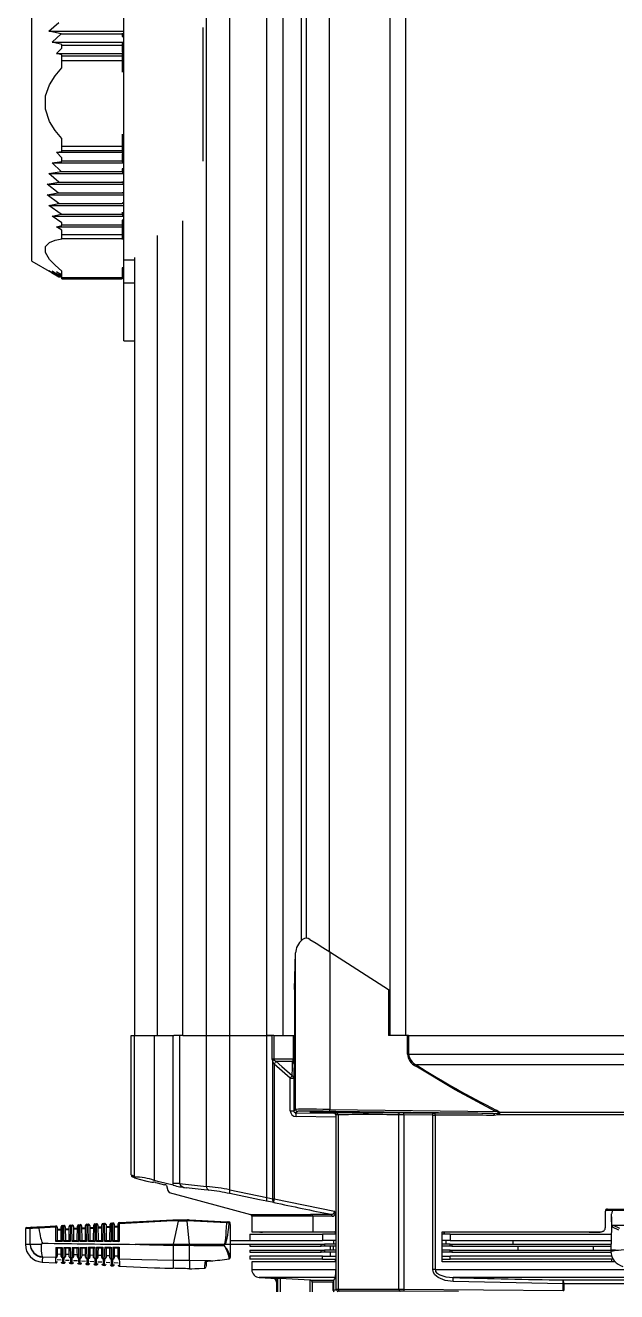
# Model space of a CAD drawing. Extents: x 6 to 134, y 1 to 99.
# Drawn here: x 52.11 to 56.61, y 10.83 to 20.48 of the extents above; entities that cross this region are included whole.
import ezdxf

# ---------------------------------------------------------------- set-up
doc = ezdxf.new("R2010")
doc.units = 0
doc.header["$MEASUREMENT"] = 0
doc.layers.add('OBJECT', color=7, linetype='CONTINUOUS')

msp = doc.modelspace()

# ---------------------------------------------------------------- linework, layer by layer
at = {"layer": 'OBJECT'}
for p, q in [((53.6691, 12.7794), (53.6691, 28.3434)), ((53.9509, 12.7794), (53.9509, 28.3434)), ((54.0739, 12.7794), (54.0739, 28.3434)), ((54.2146, 13.5035), (54.2146, 28.3434)), ((54.2534, 13.5202), (54.2534, 28.3512)), ((54.4284, 13.4161), (54.4284, 28.3434)), ((54.8907, 12.7794), (54.8907, 28.3434)), ((55.009, 12.7794), (55.009, 28.3434)), ((53.4914, 12.7794), (53.4914, 27.7964)), ((52.1619, 18.6832), (52.1619, 21.2261)), ((52.8619, 18.6894), (52.8619, 21.2199)), ((52.2906, 20.4376), (52.3659, 20.5027)), ((52.3832, 20.4167), (52.2906, 20.4376)), ((52.2906, 20.4376), (52.8619, 20.4376)), ((52.3143, 20.3517), (52.3832, 20.4167)), ((52.3832, 20.4167), (52.8494, 20.4167)), ((52.8494, 20.4219), (52.8494, 20.4167)), ((52.8494, 20.4167), (52.8494, 20.3954)), ((52.8494, 20.3954), (52.8619, 20.393)), ((53.4659, 19.4445), (53.4659, 20.4647)), ((52.3897, 20.3354), (52.3143, 20.3517)), ((52.3143, 20.3517), (52.8619, 20.3517)), ((52.3494, 20.2657), (52.3897, 20.3083)), ((52.3897, 20.3308), (52.3897, 20.3354)), ((52.3897, 20.3083), (52.3897, 20.3308)), ((52.3897, 20.3308), (52.8494, 20.3308)), ((52.8619, 20.3424), (52.8494, 20.3418)), ((52.8494, 20.3418), (52.8494, 20.3308)), ((52.8494, 20.3308), (52.8494, 20.2772)), ((52.3897, 20.2574), (52.3494, 20.2657)), ((52.3494, 20.2657), (52.8619, 20.2657)), ((52.3897, 20.2475), (52.3897, 20.2574)), ((52.3897, 20.2475), (52.8494, 20.2475)), ((52.3897, 20.212), (52.3897, 20.2475)), ((52.3897, 20.1566), (52.3897, 20.212)), ((52.3897, 20.212), (52.8494, 20.212)), ((52.8494, 20.2772), (52.8619, 20.2748)), ((52.8494, 20.2635), (52.8494, 20.2475)), ((52.8494, 20.2475), (52.8494, 20.212)), ((52.8494, 20.212), (52.8494, 20.1244)), ((52.3897, 19.5605), (52.3897, 19.6182)), ((52.8494, 19.6516), (52.8494, 19.5605)), ((52.3494, 19.514), (52.3897, 19.5197)), ((52.3897, 19.4702), (52.3494, 19.514)), ((52.3494, 19.514), (52.8619, 19.514)), ((52.3897, 19.5605), (52.8494, 19.5605)), ((52.3897, 19.5265), (52.3897, 19.5605)), ((52.3897, 19.5265), (52.8494, 19.5265)), ((52.3897, 19.5197), (52.3897, 19.5265)), ((52.8494, 19.5605), (52.8494, 19.5265)), ((52.8494, 19.5265), (52.8494, 19.5155)), ((52.8494, 19.5155), (52.8619, 19.515)), ((52.3143, 19.4327), (52.3897, 19.4439)), ((52.3832, 19.3659), (52.3143, 19.4327)), ((52.3143, 19.4327), (52.8619, 19.4327)), ((52.3897, 19.4472), (52.3897, 19.4702)), ((52.3897, 19.4472), (52.8494, 19.4472)), ((52.3897, 19.4439), (52.3897, 19.4472)), ((52.8494, 19.5021), (52.8494, 19.4472)), ((52.8494, 19.4472), (52.8494, 19.4396)), ((52.8494, 19.4396), (52.8619, 19.4391)), ((52.2906, 19.3515), (52.3832, 19.3659)), ((52.3659, 19.2847), (52.2906, 19.3515)), ((52.2906, 19.3515), (52.8619, 19.3515)), ((52.3832, 19.3659), (52.8494, 19.3659)), ((52.8494, 19.3878), (52.8494, 19.3659)), ((52.8494, 19.3659), (52.8494, 19.3623)), ((52.8494, 19.3623), (52.8619, 19.3619)), ((52.2787, 19.2702), (52.3659, 19.2847)), ((52.3601, 19.2034), (52.2787, 19.2702)), ((52.2787, 19.2702), (52.8619, 19.2702)), ((52.3659, 19.2847), (52.8494, 19.2847)), ((52.8494, 19.2897), (52.8494, 19.2847)), ((52.8494, 19.2847), (52.8494, 19.2837)), ((52.8494, 19.2837), (52.8619, 19.2832)), ((52.2787, 19.1889), (52.3601, 19.2034)), ((52.3659, 19.1221), (52.2787, 19.1889)), ((52.2787, 19.1889), (52.8619, 19.1889)), ((52.2906, 19.1077), (52.3659, 19.1221)), ((52.3601, 19.2034), (52.8494, 19.2034)), ((52.3659, 19.1221), (52.8494, 19.1221)), ((52.8494, 19.2034), (52.8619, 19.2029)), ((52.8494, 19.1265), (52.8494, 19.1221)), ((52.8494, 19.1221), (52.8494, 19.121)), ((52.3832, 19.0409), (52.2906, 19.1077)), ((52.2906, 19.1077), (52.8619, 19.1077)), ((52.3143, 19.0264), (52.3832, 19.0409)), ((52.3897, 18.9745), (52.3143, 19.0264)), ((52.3143, 19.0264), (52.8619, 19.0264)), ((52.3832, 19.0409), (52.8494, 19.0409)), ((52.8494, 19.0573), (52.8494, 19.0409)), ((52.8494, 19.0409), (52.8494, 19.0361)), ((52.8494, 19.0361), (52.8619, 19.0356)), ((52.3494, 18.9452), (52.3897, 18.9546)), ((52.3897, 18.9185), (52.3494, 18.9452)), ((52.3494, 18.9452), (52.8619, 18.9452)), ((52.3897, 18.9596), (52.3897, 18.9745)), ((52.3897, 18.9596), (52.8494, 18.9596)), ((52.3897, 18.9546), (52.3897, 18.9596)), ((52.8619, 18.9969), (52.8494, 18.9948)), ((52.8494, 18.9948), (52.8494, 18.9596)), ((52.8494, 18.9596), (52.8494, 18.9477)), ((52.8494, 18.9477), (52.8619, 18.9472)), ((52.8494, 18.9381), (52.8494, 18.8871)), ((53.3102, 12.7794), (53.3102, 18.9895)), ((52.3897, 18.8871), (52.3897, 18.9185)), ((52.3897, 18.8871), (52.8494, 18.8871)), ((52.3897, 18.8568), (52.3897, 18.8871)), ((52.3897, 18.8568), (52.8494, 18.8568)), ((52.3897, 18.8522), (52.3897, 18.8568)), ((52.8494, 18.8871), (52.8494, 18.8568)), ((52.8494, 18.8568), (52.8494, 18.8474)), ((53.1182, 12.7794), (53.1182, 18.878)), ((52.1619, 18.6832), (52.311, 18.5963)), ((52.9455, 18.6894), (52.8619, 18.6894)), ((52.8619, 18.5149), (52.8619, 18.6894)), ((52.9455, 12.7794), (52.9455, 18.7112)), ((52.2906, 18.6105), (52.3832, 18.5599)), ((52.3659, 18.5646), (52.2906, 18.6105)), ((52.311, 18.5965), (52.3659, 18.5646)), ((52.3143, 18.6058), (52.3897, 18.5665)), ((52.3832, 18.5599), (52.3143, 18.6058)), ((52.3494, 18.6011), (52.3897, 18.5809)), ((52.3897, 18.571), (52.3494, 18.6011)), ((52.3659, 18.5646), (52.3745, 18.5646)), ((52.3832, 18.5599), (52.3897, 18.5599)), ((52.3897, 18.5586), (52.3897, 18.6058)), ((52.3897, 18.5586), (52.8494, 18.5586)), ((52.3897, 18.5489), (52.3897, 18.5586)), ((52.3897, 18.5489), (52.8494, 18.5489)), ((52.8494, 18.631), (52.8494, 18.5586)), ((52.8494, 18.5957), (52.8619, 18.5973)), ((52.8494, 18.5819), (52.8619, 18.5835)), ((52.8619, 18.5697), (52.8494, 18.5681)), ((52.8494, 18.5679), (52.8619, 18.5696)), ((52.8494, 18.5586), (52.8494, 18.5489)), ((52.9455, 18.5149), (52.8619, 18.5149)), ((52.8619, 18.0746), (52.8619, 18.5149)), ((52.8619, 18.0746), (52.9455, 18.0746)), ((54.1619, 13.1294), (54.1692, 13.4079)), ((54.1692, 12.2149), (54.1692, 13.4079)), ((54.4292, 13.4156), (54.4292, 12.2148)), ((54.4292, 13.4156), (54.8766, 13.1294)), ((54.1619, 13.1294), (54.1619, 12.7794)), ((54.8766, 13.1294), (54.8766, 12.7794)), ((52.9182, 11.7151), (52.9182, 12.7794)), ((52.9182, 12.7794), (52.9418, 12.7794)), ((52.9418, 11.6937), (52.9418, 12.7794)), ((52.9418, 12.7794), (52.9432, 12.7794)), ((52.9432, 11.6995), (52.9432, 12.7794)), ((52.9432, 12.7794), (53.0932, 12.7794)), ((53.0932, 12.7794), (53.0932, 11.6732)), ((53.0932, 12.7794), (53.2369, 12.7794)), ((53.2369, 11.6501), (53.2369, 12.7794)), ((53.2369, 12.7794), (53.2434, 12.7794)), ((53.3102, 12.7794), (53.2434, 12.7794)), ((53.2855, 12.7794), (53.2855, 11.6501)), ((53.3102, 12.7794), (53.4914, 12.7794)), ((53.4914, 11.6279), (53.4914, 12.7794)), ((53.4914, 12.7794), (53.6691, 12.7794)), ((53.6691, 11.6017), (53.6691, 12.7794)), ((53.6691, 12.7794), (53.9509, 12.7794)), ((53.9509, 11.5438), (53.9509, 12.7794)), ((53.9509, 12.7794), (53.9919, 12.7794)), ((53.9938, 12.7794), (53.9509, 12.7794)), ((53.9919, 12.6009), (53.9919, 12.7794)), ((54.0046, 12.7794), (53.9919, 12.7794)), ((54.0046, 12.7794), (54.0046, 12.6009)), ((54.0046, 12.7794), (54.1531, 12.7794)), ((54.1531, 12.6009), (54.1531, 12.7794)), ((54.1531, 12.7794), (54.1586, 12.7794)), ((54.1586, 12.7794), (54.1586, 12.6009)), ((54.1619, 12.7794), (54.1586, 12.7794)), ((55.0218, 12.7794), (54.8766, 12.7794)), ((55.0218, 12.6374), (55.0218, 12.7794)), ((55.0305, 12.7794), (55.0218, 12.7794)), ((55.0305, 12.7794), (55.0305, 12.6374)), ((55.0305, 12.7794), (59.3622, 12.7794)), ((53.9919, 12.6009), (54.0046, 12.6009)), ((53.9957, 11.5344), (53.9957, 12.5858)), ((54.0046, 12.6009), (54.1531, 12.6009)), ((54.0056, 12.5603), (54.0054, 12.5608)), ((54.0056, 12.5603), (54.0056, 11.5344)), ((54.1286, 12.4532), (54.0056, 12.5603)), ((54.1464, 12.5808), (54.0205, 12.5808)), ((54.0205, 12.5808), (54.021, 12.5804)), ((54.1586, 12.6009), (54.1531, 12.6009)), ((55.0218, 12.6374), (55.0305, 12.6374)), ((55.0305, 12.6374), (59.3205, 12.6374)), ((59.3021, 12.5537), (55.0906, 12.5537)), ((54.1286, 12.205), (54.1286, 12.4532)), ((54.1286, 12.4532), (54.155, 12.4532)), ((54.155, 12.4532), (54.155, 12.205)), ((54.1286, 12.205), (54.155, 12.205)), ((54.155, 12.205), (54.1692, 12.2149)), ((54.184, 12.1999), (54.1699, 12.1901)), ((54.1699, 12.1901), (54.4606, 12.1869)), ((54.429, 12.1998), (54.4292, 12.2148)), ((55.6754, 12.1845), (54.429, 12.1998)), ((54.4292, 12.2148), (55.6931, 12.1992)), ((54.4606, 12.1869), (54.4642, 12.1894)), ((54.479, 12.1744), (54.475, 12.1717)), ((54.479, 10.8444), (54.479, 12.1744)), ((54.4928, 12.1748), (54.4928, 10.8446)), ((54.9571, 10.8446), (54.9571, 12.1748)), ((54.9942, 12.1894), (55.2152, 12.1867)), ((54.9943, 12.1744), (54.9943, 10.8444)), ((55.2153, 12.1717), (54.9943, 12.1744)), ((55.2153, 10.9933), (55.2153, 12.1717)), ((55.2323, 12.1716), (55.2323, 10.9933)), ((55.6754, 12.1845), (55.7038, 12.186)), ((55.7103, 12.1729), (55.682, 12.1695)), ((58.6824, 12.1729), (55.7103, 12.1729)), ((55.7218, 12.193), (58.6709, 12.193)), ((54.475, 12.1568), (54.1732, 12.1601)), ((54.475, 12.1568), (54.475, 11.2664)), ((52.9432, 11.6995), (52.9418, 11.6937)), ((53.0876, 11.6598), (53.0879, 11.661)), ((53.2382, 11.6365), (53.2369, 11.6501)), ((53.2855, 11.6501), (53.2369, 11.6501)), ((53.2855, 11.6501), (53.4914, 11.6279)), ((53.6691, 11.6017), (53.9509, 11.5438)), ((53.9509, 11.5438), (53.9957, 11.5344)), ((54.0026, 11.5054), (53.951, 11.5148)), ((53.9957, 11.5344), (54.0056, 11.5344)), ((54.0056, 11.5344), (54.4671, 11.4389)), ((53.8253, 11.4147), (54.2872, 11.4147)), ((54.3021, 11.4002), (53.8364, 11.4002)), ((53.8364, 11.4002), (53.8364, 11.2813)), ((54.2859, 11.415), (54.4391, 11.415)), ((54.3008, 11.4005), (54.3008, 11.2813)), ((54.4482, 11.4005), (54.3008, 11.4005)), ((54.4736, 11.4192), (54.4736, 11.2723)), ((57.8656, 11.4454), (56.5284, 11.4454)), ((56.529, 11.3165), (56.529, 11.4403)), ((56.5754, 11.3947), (56.5761, 11.4195)), ((56.5754, 11.3947), (56.5754, 11.294)), ((56.5799, 11.4454), (56.577, 11.4205)), ((52.1484, 11.3067), (52.1114, 11.3048)), ((52.1114, 11.3048), (52.1114, 11.1858)), ((52.1484, 11.1862), (52.1484, 11.3067)), ((52.3426, 11.3171), (52.214, 11.3103)), ((52.214, 11.3103), (52.214, 11.3099)), ((52.2163, 11.3198), (52.3433, 11.3265)), ((52.3436, 11.2067), (52.3426, 11.3171)), ((52.3539, 11.3166), (52.3547, 11.2162)), ((52.354, 11.3021), (52.3837, 11.3036)), ((52.383, 11.2162), (52.3839, 11.3193)), ((52.3927, 11.3197), (52.3917, 11.2067)), ((52.4046, 11.3203), (52.3927, 11.3197)), ((52.3934, 11.3292), (52.4053, 11.3298)), ((52.4056, 11.2067), (52.4046, 11.3203)), ((52.4158, 11.3199), (52.4167, 11.2162)), ((52.416, 11.3053), (52.4458, 11.3069)), ((52.445, 11.2162), (52.4459, 11.3225)), ((52.4547, 11.323), (52.4537, 11.2067)), ((52.4666, 11.3236), (52.4547, 11.323)), ((52.4554, 11.3324), (52.4673, 11.3331)), ((52.4676, 11.2067), (52.4666, 11.3236)), ((52.4778, 11.3232), (52.4787, 11.2162)), ((52.4779, 11.3086), (52.5078, 11.3102)), ((52.5077, 11.3007), (52.478, 11.2992)), ((52.507, 11.2162), (52.5079, 11.3258)), ((52.5167, 11.3263), (52.5157, 11.2067)), ((52.5286, 11.3269), (52.5167, 11.3263)), ((52.5174, 11.3357), (52.5292, 11.3363)), ((52.5296, 11.2067), (52.5286, 11.3269)), ((52.5398, 11.3264), (52.5407, 11.2162)), ((52.5399, 11.3119), (52.5698, 11.3134)), ((52.5697, 11.304), (52.54, 11.3024)), ((52.569, 11.2162), (52.57, 11.3291)), ((52.5788, 11.3295), (52.5777, 11.2067)), ((52.5905, 11.3301), (52.5788, 11.3295)), ((52.5794, 11.339), (52.5912, 11.3396)), ((52.5916, 11.2067), (52.5905, 11.3301)), ((52.6017, 11.3297), (52.6027, 11.2162)), ((52.6019, 11.3151), (52.6319, 11.3167)), ((52.6318, 11.3073), (52.6019, 11.3057)), ((52.631, 11.2162), (52.632, 11.3324)), ((52.6408, 11.3328), (52.6397, 11.2067)), ((52.6525, 11.3334), (52.6408, 11.3328)), ((52.6415, 11.3423), (52.6532, 11.3429)), ((52.6536, 11.2067), (52.6525, 11.3334)), ((52.6637, 11.333), (52.6647, 11.2162)), ((52.6638, 11.3184), (52.6939, 11.32)), ((52.6938, 11.3106), (52.6639, 11.309)), ((52.693, 11.2162), (52.694, 11.3356)), ((52.7028, 11.3361), (52.7017, 11.2067)), ((52.7145, 11.3367), (52.7028, 11.3361)), ((52.7035, 11.3455), (52.7152, 11.3462)), ((52.7156, 11.2067), (52.7145, 11.3367)), ((52.7257, 11.3363), (52.7267, 11.2162)), ((52.7258, 11.3217), (52.7559, 11.3233)), ((52.7558, 11.3138), (52.7259, 11.3123)), ((52.755, 11.2162), (52.7561, 11.3389)), ((52.7648, 11.3394), (52.7637, 11.2067)), ((52.7764, 11.34), (52.7648, 11.3394)), ((52.7655, 11.3488), (52.7771, 11.3494)), ((52.7776, 11.2067), (52.7764, 11.34)), ((52.7877, 11.3395), (52.7887, 11.2162)), ((52.7878, 11.325), (52.8179, 11.3265)), ((52.8179, 11.3171), (52.7879, 11.3155)), ((52.817, 11.2162), (52.8181, 11.3422)), ((52.8269, 11.3426), (52.8257, 11.2067)), ((53.2354, 11.3642), (52.8269, 11.3426)), ((52.8276, 11.3521), (53.2364, 11.3737)), ((53.2749, 11.3642), (53.2354, 11.3642)), ((53.2364, 11.3737), (53.2364, 11.3737)), ((53.2364, 11.3737), (53.2755, 11.3737)), ((53.2749, 11.3639), (53.2367, 11.1877)), ((53.3425, 11.3639), (53.2749, 11.3639)), ((53.2755, 11.3737), (53.3531, 11.3737)), ((53.3612, 11.1877), (53.3425, 11.3639)), ((53.6449, 11.3489), (53.3428, 11.3653)), ((53.3531, 11.3737), (53.3614, 11.3737)), ((53.3614, 11.3737), (53.6496, 11.358)), ((53.6714, 11.3384), (53.6713, 11.3474)), ((53.6714, 11.3384), (53.6714, 11.1862)), ((56.576, 11.319), (56.5714, 11.1428)), ((56.576, 11.3193), (56.5809, 11.3193)), ((56.5809, 11.3193), (56.6299, 11.2977)), ((56.5908, 11.3288), (56.586, 11.3288)), ((56.6398, 11.3072), (56.5908, 11.3288)), ((56.7058, 11.3288), (56.5908, 11.3288)), ((52.3917, 11.2067), (52.3436, 11.2067)), ((52.3837, 11.2942), (52.3541, 11.2926)), ((52.3546, 11.2162), (52.383, 11.2162)), ((52.4537, 11.2067), (52.4056, 11.2067)), ((52.4457, 11.2975), (52.416, 11.2959)), ((52.4166, 11.2162), (52.445, 11.2162)), ((52.5157, 11.2067), (52.4676, 11.2067)), ((52.4786, 11.2162), (52.507, 11.2162)), ((52.5777, 11.2067), (52.5296, 11.2067)), ((52.5406, 11.2162), (52.569, 11.2162)), ((52.6397, 11.2067), (52.5916, 11.2067)), ((52.6026, 11.2162), (52.631, 11.2162)), ((52.7017, 11.2067), (52.6536, 11.2067)), ((52.6646, 11.2162), (52.693, 11.2162)), ((52.7637, 11.2067), (52.7156, 11.2067)), ((52.7266, 11.2162), (52.755, 11.2162)), ((52.8257, 11.2067), (52.7776, 11.2067)), ((52.7886, 11.2162), (52.817, 11.2162)), ((53.6714, 11.2162), (53.8529, 11.2162)), ((53.8214, 11.2642), (53.8214, 11.2162)), ((53.8214, 11.2642), (54.3736, 11.2642)), ((53.8964, 11.2801), (53.8364, 11.2813)), ((53.8364, 11.2813), (54.3021, 11.2813)), ((53.8911, 11.2802), (53.8364, 11.2813)), ((53.8529, 11.2162), (54.3736, 11.2162)), ((53.8964, 11.2801), (53.9001, 11.28)), ((53.907, 11.2799), (53.9001, 11.28)), ((53.9061, 11.2799), (53.9073, 11.2799)), ((53.9061, 11.2799), (53.9061, 11.2799)), ((53.9062, 11.2799), (53.9161, 11.2797)), ((53.9073, 11.2799), (53.9073, 11.2799)), ((53.9161, 11.2797), (53.917, 11.2797)), ((53.917, 11.2797), (53.9179, 11.2798)), ((53.9326, 11.2794), (53.9218, 11.2796)), ((54.4642, 11.2794), (53.9326, 11.2794)), ((54.3008, 11.2813), (54.4653, 11.2813)), ((54.3008, 11.2813), (54.3021, 11.2813)), ((54.3736, 11.2642), (54.3736, 11.2162)), ((54.475, 11.2642), (54.3736, 11.2642)), ((54.475, 11.2162), (54.3736, 11.2162)), ((54.4574, 11.2162), (54.4574, 11.1862)), ((54.475, 11.2664), (54.475, 11.052)), ((55.3464, 11.2162), (55.2815, 11.2162)), ((55.2864, 11.2813), (56.4935, 11.2813)), ((55.2864, 11.052), (55.2864, 11.2813)), ((55.2864, 11.2794), (55.2872, 11.2794)), ((55.3464, 11.2642), (55.2864, 11.2642)), ((56.4055, 11.2794), (55.2872, 11.2794)), ((55.2965, 11.2793), (55.2965, 11.2772)), ((55.3015, 11.2772), (55.3015, 11.2794)), ((55.3149, 11.2162), (55.3149, 11.1862)), ((55.3464, 11.2642), (55.3464, 11.2162)), ((55.3464, 11.2642), (56.5754, 11.2642)), ((55.3464, 11.2162), (56.5754, 11.2162)), ((55.8232, 11.2162), (55.8232, 11.1862)), ((56.4769, 11.2794), (56.4901, 11.2794)), ((56.507, 11.2839), (56.5106, 11.2858)), ((52.1114, 11.1862), (52.148, 11.1862)), ((52.148, 11.1862), (52.1484, 11.1862)), ((52.1484, 11.1862), (52.2321, 11.1862)), ((52.2321, 11.1862), (52.2413, 11.1953)), ((52.3833, 11.1562), (52.3535, 11.1562)), ((52.3834, 11.1096), (52.3543, 11.1105)), ((52.4452, 11.1562), (52.4156, 11.1562)), ((52.4454, 11.1076), (52.4163, 11.1085)), ((52.5072, 11.1562), (52.4777, 11.1562)), ((52.5074, 11.1056), (52.4783, 11.1066)), ((52.5296, 11.1633), (52.5776, 11.1635)), ((52.5692, 11.1562), (52.5397, 11.1562)), ((52.5694, 11.1037), (52.5403, 11.1046)), ((52.6311, 11.1562), (52.6018, 11.1562)), ((52.6931, 11.1562), (52.6639, 11.1562)), ((52.7551, 11.1562), (52.7259, 11.1562)), ((52.8171, 11.1562), (52.788, 11.1562)), ((52.9477, 11.1862), (53.2363, 11.1862)), ((53.2364, 11.1846), (53.2364, 11.1794)), ((53.3614, 11.1846), (53.2364, 11.1846)), ((53.2364, 11.1794), (53.3614, 11.1794)), ((53.2367, 11.1877), (53.3612, 11.1877)), ((53.3614, 11.1854), (53.3613, 11.187)), ((53.3613, 11.187), (53.6269, 11.187)), ((53.6269, 11.1854), (53.3614, 11.1854)), ((53.3614, 11.1794), (53.3614, 11.1846)), ((53.6269, 11.1769), (53.6269, 11.1854)), ((53.6299, 11.1862), (53.6714, 11.1862)), ((53.6714, 11.1862), (53.6714, 11.0945)), ((53.6714, 11.1862), (53.8529, 11.1862)), ((53.8214, 11.1862), (53.8214, 11.1713)), ((53.8214, 11.1713), (54.3647, 11.1713)), ((53.8214, 11.1413), (53.8214, 11.1264)), ((53.8214, 11.1413), (54.3647, 11.1413)), ((53.8214, 11.1264), (54.3647, 11.1264)), ((53.8529, 11.1862), (54.3647, 11.1862)), ((54.3647, 11.1713), (54.3647, 11.1862)), ((54.3647, 11.1862), (54.3898, 11.1862)), ((54.3898, 11.1713), (54.3647, 11.1713)), ((54.3647, 11.1264), (54.3647, 11.1413)), ((54.3647, 11.1413), (54.3898, 11.1413)), ((54.3898, 11.1264), (54.3647, 11.1264)), ((54.3898, 11.1862), (54.3898, 11.1713)), ((54.475, 11.1862), (54.3898, 11.1862)), ((54.475, 11.1713), (54.3898, 11.1713)), ((54.3898, 11.1413), (54.3898, 11.1264)), ((54.475, 11.1413), (54.3898, 11.1413)), ((54.475, 11.1264), (54.3898, 11.1264)), ((54.4336, 11.1713), (54.4336, 11.1413)), ((54.4336, 11.1264), (54.4336, 11.0964)), ((54.4545, 11.1713), (54.4545, 11.1413)), ((55.3464, 11.1862), (55.2815, 11.1862)), ((55.3464, 11.1713), (55.2815, 11.1713)), ((55.3464, 11.1413), (55.2815, 11.1413)), ((55.3464, 11.1264), (55.2815, 11.1264)), ((55.3464, 11.1713), (55.3464, 11.1862)), ((55.3464, 11.1862), (55.36, 11.1862)), ((55.36, 11.1713), (55.3464, 11.1713)), ((55.3464, 11.1264), (55.3464, 11.1413)), ((55.3464, 11.1413), (55.36, 11.1413)), ((55.36, 11.1264), (55.3464, 11.1264)), ((55.36, 11.1862), (55.36, 11.1713)), ((55.36, 11.1862), (56.5754, 11.1862)), ((55.36, 11.1713), (56.5754, 11.1713)), ((55.36, 11.1413), (55.36, 11.1264)), ((55.36, 11.1413), (56.5754, 11.1413)), ((55.36, 11.1264), (56.5754, 11.1264)), ((55.8615, 11.1713), (55.8615, 11.1413)), ((56.4371, 11.1713), (56.4371, 11.1413)), ((56.6068, 11.1413), (56.5714, 11.1413)), ((56.5714, 11.1397), (56.5714, 11.1345)), ((52.2393, 11.0918), (52.2407, 11.0884)), ((52.2393, 11.0509), (52.3433, 11.0455)), ((52.3437, 11.0855), (52.2407, 11.0884)), ((52.354, 11.0699), (52.3837, 11.0684)), ((52.4057, 11.0837), (52.393, 11.0841)), ((52.3933, 11.0429), (52.4053, 11.0422)), ((52.416, 11.0667), (52.4458, 11.0651)), ((52.4676, 11.082), (52.455, 11.0824)), ((52.4553, 11.0396), (52.4672, 11.039)), ((52.4777, 11.0634), (52.508, 11.0619)), ((52.5296, 11.0803), (52.517, 11.0807)), ((52.5174, 11.0364), (52.5292, 11.0357)), ((52.5397, 11.0602), (52.57, 11.0586)), ((52.5916, 11.0786), (52.579, 11.079)), ((52.5794, 11.0331), (52.5911, 11.0325)), ((52.6017, 11.0569), (52.632, 11.0553)), ((52.6315, 11.1017), (52.6023, 11.1026)), ((52.6536, 11.077), (52.6411, 11.0773)), ((52.6414, 11.0299), (52.6531, 11.0292)), ((52.6532, 11.0311), (52.6536, 11.077)), ((52.6637, 11.0537), (52.6941, 11.0521)), ((52.6935, 11.0998), (52.6642, 11.1007)), ((52.7156, 11.0754), (52.7031, 11.0757)), ((52.7034, 11.0266), (52.7151, 11.026)), ((52.7258, 11.0504), (52.7559, 11.0488)), ((52.7555, 11.0979), (52.7262, 11.0988)), ((52.7776, 11.0738), (52.7651, 11.0741)), ((52.7654, 11.0234), (52.777, 11.0227)), ((52.7878, 11.0472), (52.8179, 11.0456)), ((52.8175, 11.096), (52.7882, 11.0969)), ((52.8274, 11.0201), (53.0949, 11.0061)), ((53.2364, 11.0628), (53.2364, 11.0628)), ((53.3609, 11.0628), (53.2364, 11.0628)), ((53.2364, 11.0628), (53.2364, 11.0032)), ((53.3614, 11.0622), (53.3609, 11.0628)), ((53.5206, 11.0603), (53.3614, 11.0622)), ((53.3614, 11.0622), (53.3614, 10.9998)), ((53.5024, 11.0593), (53.5206, 11.0603)), ((53.5024, 11.0591), (53.5206, 11.06)), ((53.5024, 11.0591), (53.5024, 11.0591)), ((53.5206, 11.0603), (53.5206, 11.06)), ((53.6628, 11.0764), (53.6631, 11.087)), ((53.6714, 11.0945), (53.6714, 11.0848)), ((53.8214, 11.0964), (53.8214, 11.0724)), ((54.3736, 11.0964), (53.8214, 11.0964)), ((54.3736, 11.0724), (53.8214, 11.0724)), ((53.8364, 11.0387), (53.8364, 10.9933)), ((53.8364, 11.0368), (53.8364, 10.9933)), ((54.475, 11.052), (53.8365, 11.052)), ((54.3736, 11.0724), (54.3736, 11.0964)), ((54.3736, 11.0964), (54.475, 11.0964)), ((54.3736, 11.0724), (54.475, 11.0724)), ((54.4745, 11.052), (54.4745, 11.0724)), ((54.475, 11.052), (54.475, 10.9933)), ((55.2815, 11.0964), (55.3464, 11.0964)), ((55.2815, 11.0724), (55.3464, 11.0724)), ((56.6055, 11.052), (55.2864, 11.052)), ((55.3464, 11.0724), (55.3464, 11.0964)), ((56.5754, 11.0964), (55.3464, 11.0964)), ((56.5904, 11.0724), (55.3464, 11.0724)), ((56.5728, 11.0724), (56.5792, 11.0518)), ((56.5754, 11.0642), (56.5754, 11.052)), ((53.3792, 10.9996), (53.3792, 10.9996)), ((53.4777, 11.005), (53.4777, 11.005)), ((53.8364, 10.9933), (54.475, 10.9933)), ((54.4732, 10.9334), (53.8933, 10.9334)), ((53.8933, 10.9334), (54.0264, 10.9264)), ((53.9961, 10.928), (53.8933, 10.9334)), ((54.0264, 10.9264), (54.035, 10.9264)), ((54.0264, 10.9264), (54.0264, 10.8252)), ((54.035, 10.8252), (54.035, 10.9264)), ((54.2804, 10.9136), (54.0511, 10.9256)), ((54.0511, 10.9256), (54.0511, 10.8252)), ((54.2804, 10.9136), (54.2812, 10.9136)), ((54.2804, 10.8252), (54.2804, 10.9136)), ((54.2812, 10.9136), (54.4585, 10.9136)), ((54.4732, 10.9334), (54.4585, 10.9136)), ((55.2323, 10.9933), (55.2153, 10.9933)), ((55.2323, 10.9933), (56.7763, 10.9933)), ((59.0233, 10.9334), (55.3694, 10.9334)), ((56.2055, 10.9143), (58.1872, 10.9143)), ((54.0245, 10.8981), (54.0245, 10.8252)), ((54.2965, 10.8986), (54.2965, 10.8252)), ((54.4569, 10.8986), (54.2965, 10.8986)), ((54.4569, 10.8341), (54.4569, 10.8986)), ((54.4578, 10.8341), (54.4569, 10.8341)), ((54.4578, 10.9034), (54.4578, 10.8341)), ((54.4938, 10.8294), (54.4865, 10.8252)), ((54.4928, 10.8446), (54.9571, 10.8446)), ((54.9665, 10.8296), (54.5041, 10.8296)), ((54.9943, 10.8444), (56.208, 10.8341)), ((55.4102, 10.8253), (54.9944, 10.8294)), ((56.208, 10.8843), (55.3691, 10.9035)), ((56.208, 10.8843), (56.208, 10.8844)), ((56.208, 10.8341), (56.208, 10.8843)), ((56.2128, 10.8843), (56.208, 10.8843)), ((56.208, 10.8341), (56.2128, 10.8341)), ((58.1799, 10.8843), (56.2128, 10.8843)), ((56.2128, 10.8843), (56.2128, 10.8341)), ((56.2128, 10.8843), (56.2128, 10.8843))]:
    msp.add_line(p, q, dxfattribs=at)
at = {"layer": 'OBJECT', "flags": 128}
for points in [[(52.8619, 20.2641), (52.8591, 20.2637), (52.8494, 20.2635)], [(52.3897, 19.6182), (52.338, 19.6799), (52.2958, 19.7489), (52.2648, 19.8431), (52.266, 19.943), (52.2948, 20.0275), (52.3374, 20.0961), (52.3897, 20.1566)], [(52.8619, 19.5051), (52.8523, 19.5023), (52.8494, 19.5021)], [(52.8619, 19.3904), (52.8589, 19.389), (52.8494, 19.3878)], [(52.8619, 19.2058), (52.8565, 19.204), (52.8494, 19.2034)], [(52.8619, 19.1288), (52.8537, 19.1267), (52.8494, 19.1265)], [(52.8619, 18.9399), (52.8591, 18.9389), (52.8494, 18.9381)], [(52.3897, 18.6058), (52.338, 18.6513), (52.2958, 18.6968), (52.2648, 18.7499), (52.266, 18.7952), (52.2948, 18.8246), (52.3374, 18.842), (52.3897, 18.8522)], [(52.8619, 18.6332), (52.8549, 18.6314), (52.8494, 18.631)], [(52.8619, 18.595), (52.8523, 18.5931), (52.8494, 18.593)], [(52.8619, 18.5767), (52.8589, 18.5758), (52.8494, 18.575)], [(54.2793, 13.5114), (54.3256, 13.4818), (54.3763, 13.4494), (54.4292, 13.4156)], [(53.9957, 12.5858), (53.9922, 12.597), (53.9919, 12.6009)], [(54.0054, 12.5608), (53.9975, 12.579), (53.9957, 12.5858)], [(54.007, 12.5934), (54.0096, 12.59), (54.0205, 12.5808)], [(54.021, 12.5804), (54.066, 12.541), (54.1438, 12.4733)], [(54.1438, 12.4733), (54.1452, 12.5287), (54.1464, 12.5808)], [(54.1581, 12.5608), (54.1566, 12.5086), (54.155, 12.4532)], [(55.0842, 12.5437), (55.0851, 12.5451), (55.086, 12.5466), (55.0869, 12.548), (55.0878, 12.5493), (55.0886, 12.5505), (55.0893, 12.5517), (55.09, 12.5528), (55.0906, 12.5537)], [(55.6931, 12.1992), (55.3845, 12.3631), (55.0842, 12.5437)], [(54.684, 12.19), (54.7063, 12.1899), (54.7242, 12.19)], [(54.9477, 12.1898), (54.9495, 12.1894), (54.9513, 12.1885), (54.9529, 12.1871), (54.9543, 12.1853), (54.9555, 12.183), (54.9564, 12.1804), (54.9569, 12.1777), (54.9571, 12.1748)], [(55.2237, 12.1866), (55.2254, 12.1863), (55.227, 12.1854), (55.2285, 12.184), (55.2298, 12.1822), (55.2309, 12.1799), (55.2317, 12.1773), (55.2322, 12.1745), (55.2323, 12.1716)], [(55.6754, 12.1845), (55.6767, 12.1841), (55.678, 12.1832), (55.6791, 12.1818), (55.6801, 12.18), (55.6809, 12.1777), (55.6815, 12.1751), (55.6819, 12.1724), (55.682, 12.1695)], [(55.6931, 12.1992), (55.6937, 12.2007), (55.6944, 12.2021), (55.6951, 12.2034), (55.6958, 12.2047), (55.6964, 12.206), (55.697, 12.2072), (55.6975, 12.2083), (55.698, 12.2093)], [(55.7038, 12.186), (55.7081, 12.1866), (55.7154, 12.1883), (55.7172, 12.1892), (55.7176, 12.1897), (55.7177, 12.1898), (55.7177, 12.1901), (55.7176, 12.1904), (55.7174, 12.1907), (55.7171, 12.1909)], [(55.7218, 12.193), (55.7228, 12.1908), (55.7232, 12.1884), (55.723, 12.186), (55.7215, 12.1825), (55.7145, 12.1754), (55.7103, 12.1729)], [(52.9182, 11.7151), (52.919, 11.7103), (52.9207, 11.7067), (52.9228, 11.7042), (52.9249, 11.7024), (52.9268, 11.7012), (52.9298, 11.6997), (52.9407, 11.6958), (52.9418, 11.6954)], [(52.9418, 11.6937), (52.9792, 11.6841), (53.0376, 11.669)], [(53.2382, 11.6365), (53.1298, 11.6639), (53.0932, 11.6732)], [(53.1029, 11.6583), (53.115, 11.6552), (53.1708, 11.6409)], [(53.1858, 11.6359), (53.1964, 11.5964), (53.2071, 11.5804)], [(53.5086, 11.5989), (53.4734, 11.6021), (53.3349, 11.6171)], [(53.2071, 11.5804), (53.3381, 11.5452), (53.8253, 11.4147)], [(53.2074, 11.5803), (53.3381, 11.5452), (53.8253, 11.4147)], [(53.951, 11.5148), (53.8937, 11.5264), (53.669, 11.5727)], [(56.5808, 11.3273), (56.5764, 11.3652), (56.5754, 11.3947)], [(52.1208, 11.3148), (52.1208, 11.3148), (52.1301, 11.3153), (52.1577, 11.3167)], [(52.214, 11.3099), (52.1948, 11.309), (52.1781, 11.3082), (52.1645, 11.3075), (52.1545, 11.307), (52.1484, 11.3067)], [(52.1577, 11.3167), (52.1632, 11.317), (52.1722, 11.3175), (52.1843, 11.3181), (52.1992, 11.3189), (52.2163, 11.3198)], [(52.214, 11.3103), (52.214, 11.3135), (52.2143, 11.3163), (52.215, 11.3185), (52.2158, 11.3196), (52.2163, 11.3198), (52.2163, 11.3198)], [(53.3531, 11.3737), (53.3488, 11.3733), (53.3465, 11.3722), (53.345, 11.3702), (53.3436, 11.3673), (53.3428, 11.3653)], [(53.6449, 11.3489), (53.6451, 11.349), (53.6538, 11.3536)], [(53.6496, 11.358), (53.6559, 11.3577), (53.66, 11.3575), (53.6618, 11.3574)], [(53.6713, 11.3474), (53.67, 11.3474), (53.6672, 11.3476), (53.663, 11.3478)], [(53.9061, 11.2799), (53.9052, 11.2799), (53.9026, 11.28), (53.8988, 11.28), (53.8941, 11.2801), (53.8911, 11.2802)], [(54.4736, 11.2723), (54.4749, 11.2678), (54.475, 11.2664)], [(55.2963, 11.2772), (55.3035, 11.2772), (55.3071, 11.2771)], [(56.4901, 11.2794), (56.4925, 11.2807), (56.4935, 11.2813)], [(56.5068, 11.2841), (56.5018, 11.2814), (56.4903, 11.2794)], [(52.3436, 11.1628), (52.3634, 11.1629), (52.3916, 11.163)], [(52.3547, 11.1562), (52.3545, 11.126), (52.3543, 11.1045), (52.3542, 11.0952)], [(52.3835, 11.0938), (52.3834, 11.1069), (52.3832, 11.1308), (52.383, 11.1562)], [(52.4056, 11.163), (52.4254, 11.1631), (52.4536, 11.1631)], [(52.4167, 11.1562), (52.4165, 11.1256), (52.4163, 11.1036), (52.4162, 11.0934)], [(52.4455, 11.0921), (52.4454, 11.1053), (52.4452, 11.1293), (52.445, 11.1562)], [(52.4676, 11.1632), (52.4874, 11.1632), (52.5156, 11.1633)], [(52.4787, 11.1562), (52.4785, 11.1252), (52.4783, 11.1027), (52.4782, 11.0917)], [(52.5076, 11.0904), (52.5074, 11.1037), (52.5072, 11.1278), (52.507, 11.1562)], [(52.5407, 11.1562), (52.5405, 11.1249), (52.5403, 11.1018), (52.5402, 11.09)], [(52.5696, 11.0887), (52.5695, 11.1022), (52.5692, 11.1264), (52.569, 11.1562)], [(52.5916, 11.1635), (52.6114, 11.1635), (52.6396, 11.1636)], [(52.6027, 11.1562), (52.6025, 11.1246), (52.6022, 11.101), (52.6021, 11.0883)], [(52.6316, 11.087), (52.6315, 11.1006), (52.6313, 11.1249), (52.631, 11.1562)], [(52.6536, 11.1636), (52.6734, 11.1637), (52.7016, 11.1638)], [(52.6647, 11.1562), (52.6645, 11.1243), (52.6642, 11.1003), (52.6641, 11.0867)], [(52.6936, 11.0854), (52.6935, 11.0991), (52.6933, 11.1235), (52.693, 11.1562)], [(52.7156, 11.1638), (52.7354, 11.1638), (52.7636, 11.1639)], [(52.7267, 11.1562), (52.7265, 11.124), (52.7262, 11.0995), (52.7261, 11.0851)], [(52.7556, 11.0838), (52.7555, 11.0976), (52.7553, 11.1221), (52.755, 11.1562)], [(52.7776, 11.164), (52.7974, 11.164), (52.8256, 11.1641)], [(52.7887, 11.1562), (52.7884, 11.1237), (52.7882, 11.0988), (52.7881, 11.0835)], [(52.8176, 11.0822), (52.8175, 11.0961), (52.8173, 11.1207), (52.817, 11.1562)], [(52.2407, 11.0884), (52.24, 11.0604), (52.2397, 11.0509)], [(52.3433, 11.0455), (52.3433, 11.0455), (52.3434, 11.0554), (52.3437, 11.0855)], [(52.393, 11.0841), (52.393, 11.0803), (52.3932, 11.0671), (52.3934, 11.0429), (52.3934, 11.0431)], [(52.4053, 11.0426), (52.4054, 11.0522), (52.4057, 11.0837)], [(52.455, 11.0824), (52.4551, 11.0785), (52.4552, 11.065), (52.4554, 11.0396), (52.4554, 11.0403)], [(52.4673, 11.0397), (52.4674, 11.0489), (52.4676, 11.082)], [(52.517, 11.0807), (52.5171, 11.0768), (52.5172, 11.063), (52.5174, 11.0365), (52.5174, 11.0374)], [(52.5293, 11.0369), (52.5293, 11.0456), (52.5296, 11.0803)], [(52.579, 11.079), (52.5791, 11.075), (52.5792, 11.0609), (52.5794, 11.0333), (52.5794, 11.0345)], [(52.5912, 11.034), (52.5913, 11.0423), (52.5916, 11.0786)], [(52.6411, 11.0773), (52.6411, 11.0733), (52.6412, 11.059), (52.6415, 11.0302), (52.6415, 11.0317)], [(52.7031, 11.0757), (52.7031, 11.0716), (52.7032, 11.057), (52.7035, 11.0271), (52.7035, 11.0288)], [(52.7152, 11.0283), (52.7152, 11.0358), (52.7156, 11.0754)], [(52.7651, 11.0741), (52.7651, 11.0699), (52.7653, 11.0551), (52.7655, 11.024), (52.7655, 11.0259)], [(52.7772, 11.0254), (52.7772, 11.0325), (52.7776, 11.0738)], [(53.2364, 11.0628), (52.9984, 11.0683), (52.8271, 11.0725)], [(52.8271, 11.0725), (52.8271, 11.0683), (52.8273, 11.0532), (52.8276, 11.021), (52.8275, 11.0231)], [(53.4777, 11.005), (53.4777, 11.0054), (53.478, 11.0086), (53.482, 11.0539)], [(53.4914, 11.0628), (53.4892, 11.0372), (53.4877, 11.0209), (53.4871, 11.0141)], [(53.4975, 11.0586), (53.4996, 11.0589), (53.5024, 11.059)], [(53.5024, 11.0593), (53.5024, 11.0591), (53.5024, 11.0591)], [(53.0949, 11.0062), (53.094, 11.0062), (53.1072, 11.0063), (53.135, 11.0063), (53.1743, 11.0057), (53.2203, 11.004), (53.2364, 11.0032)], [(53.3614, 10.9998), (53.3775, 10.9997), (53.3792, 10.9996)], [(53.3792, 10.9996), (53.4025, 11.0009), (53.4353, 11.0027), (53.4777, 11.005)], [(55.3691, 10.9035), (55.3084, 10.9116), (55.2563, 10.933), (55.2308, 10.9545), (55.2196, 10.9725), (55.2153, 10.9933)], [(55.2323, 10.9933), (55.2341, 10.9838), (55.2361, 10.9794), (55.246, 10.9675), (55.2686, 10.9531), (55.315, 10.9389), (55.3694, 10.9334)], [(56.2128, 10.8843), (56.2124, 10.8942), (56.2112, 10.9029), (56.2093, 10.9096), (56.2069, 10.9135), (56.2057, 10.9143), (56.2055, 10.9143)], [(54.4578, 10.9034), (54.4569, 10.8987), (54.4569, 10.8986)], [(54.4578, 10.8341), (54.4713, 10.84), (54.479, 10.8444)], [(54.479, 10.8444), (54.4827, 10.8445), (54.4928, 10.8446)], [(54.5041, 10.8296), (54.4966, 10.8295), (54.4938, 10.8294)], [(54.9571, 10.8446), (54.9745, 10.8445), (54.9943, 10.8444)], [(54.9571, 10.8446), (54.9572, 10.8417), (54.9578, 10.8389), (54.9586, 10.8363), (54.9598, 10.8341), (54.9612, 10.8322), (54.9628, 10.8308), (54.9646, 10.8299), (54.9665, 10.8296)], [(54.9944, 10.8294), (54.9795, 10.8295), (54.9665, 10.8296)]]:
    msp.add_lwpolyline(points, dxfattribs=at)
at = {"layer": 'OBJECT'}
for centre, radius, start, end in [((54.2512, 13.4768), 0.0446, 50.99548, 129.28734), ((53.9668, 12.6413), 0.0625, 297.5229, 309.96692), ((54.0184, 12.6011), 0.0138, 180.84448, 213.96165), ((53.8981, 12.6575), 0.1445, 317.96067, 327.94523), ((53.8906, 12.6645), 0.1552, 317.83304, 327.18479), ((54.1203, 12.6007), 0.0328, 322.74915, 0.3446), ((54.1334, 12.5598), 0.0247, 2.17737, 58.30213), ((52.7318, 12.5979), 1.4268, 358.50805, 0.12042), ((55.1363, 12.646), 0.1148, 184.32315, 243.0463), ((55.1283, 12.6442), 0.098, 183.99251, 247.38215), ((58.6738, 18.1647), 6.6575, 237.43698, 243.44932), ((54.0111, 12.5577), 0.1572, 318.37087, 327.54531), ((54.1299, 12.4524), 0.0251, 1.87739, 56.42325), ((54.1842, 12.2149), 0.015, 180.01034, 269.27705), ((54.1072, 12.1681), 0.0665, 353.11831, 19.35794), ((54.46, 12.1719), 0.015, 358.92864, 87.61505), ((54.464, 12.1744), 0.015, 0.01264, 89.27712), ((54.4791, 12.1762), 0.0137, 353.83226, 80.49314), ((54.7731, 12.1808), 0.2213, 358.35073, 2.23508), ((54.9942, 12.1781), 0.2212, 358.35008, 2.23544), ((55.6774, 12.1152), 0.0855, 62.3558, 79.45825), ((55.6734, 12.1477), 0.0663, 43.02622, 68.20352), ((55.6854, 12.1687), 0.0252, 9.41911, 43.11432), ((55.7286, 12.1704), 0.0236, 106.60108, 119.2465), ((52.9598, 11.8206), 0.1134, 248.50315, 260.87422), ((52.9441, 11.2644), 0.4351, 69.96147, 90.1182), ((53.0892, 11.8086), 0.1488, 249.72136, 269.39276), ((53.085, 11.6016), 0.0595, 72.43759, 87.15711), ((53.1633, 11.5935), 0.048, 62.06023, 81.01945), ((53.5341, 12.8655), 1.2642, 256.462, 260.93442), ((53.3363, 11.6728), 0.0556, 204.01218, 268.59805), ((53.5198, 11.6251), 0.0285, 174.46432, 246.96316), ((53.2923, 9.6614), 1.9766, 79.01238, 84.21981), ((53.3279, 9.9876), 1.6214, 77.85646, 83.60252), ((53.7125, 11.5871), 0.0458, 161.49887, 198.36774), ((53.9954, 11.5295), 0.0468, 162.24663, 198.35466), ((54.0249, 11.5261), 0.0303, 164.02388, 222.82266), ((54.086, 11.5113), 0.0837, 163.99012, 184.04931), ((60.9699, 44.0247), 33.2572, 257.90712, 258.67512), ((53.8214, 11.4002), 0.015, 359.99966, 74.99978), ((53.8214, 11.4002), 0.015, 0.00269, 74.99675), ((54.2842, 11.3984), 0.0167, 7.2045, 84.45569), ((54.4443, 11.4373), 0.0229, 256.99968, 3.96472), ((54.4334, 11.4013), 0.0148, 356.81183, 67.39818), ((54.4467, 11.4291), 0.0286, 272.91959, 339.73935), ((54.4376, 11.4183), 0.036, 1.44631, 34.95776), ((56.5439, 11.4403), 0.0149, 89.35971, 179.83365), ((52.1214, 11.3048), 0.01, 93.02255, 175.06531), ((52.1583, 11.3068), 0.00991, 93.46964, 180.55655), ((52.3628, 11.3203), 0.0204, 162.38414, 189.27778), ((52.3461, 11.2626), 0.0545, 81.86688, 93.68224), ((52.3439, 11.3165), 0.01, 0.5, 93.02255), ((52.3939, 11.3192), 0.01, 93.02255, 179.5), ((52.3903, 11.2787), 0.041, 86.69083, 98.99179), ((52.4128, 11.323), 0.0204, 162.38586, 189.27606), ((52.4247, 11.3236), 0.0204, 162.37909, 189.28284), ((52.4081, 11.2659), 0.0545, 81.86719, 93.68192), ((52.4058, 11.3198), 0.01, 0.5, 93.02255), ((52.4559, 11.3225), 0.01, 93.02255, 179.5), ((52.4523, 11.2821), 0.041, 86.68798, 99.00228), ((52.4748, 11.3263), 0.0204, 162.38586, 189.27606), ((52.4867, 11.3269), 0.0204, 162.38586, 189.27606), ((52.4701, 11.2692), 0.0545, 81.86407, 93.67906), ((52.4678, 11.3231), 0.01, 0.5, 93.02255), ((52.5179, 11.3257), 0.01, 93.02255, 179.5), ((52.5144, 11.2853), 0.041, 86.68798, 99.00228), ((52.5369, 11.3295), 0.0204, 162.38586, 189.27606), ((52.5487, 11.3302), 0.0204, 162.38277, 189.28092), ((52.5321, 11.2725), 0.0545, 81.8624, 93.68671), ((52.5298, 11.3264), 0.01, 0.5, 93.02255), ((52.58, 11.329), 0.01, 93.02255, 179.5), ((52.5764, 11.2886), 0.041, 86.69168, 98.99858), ((52.5989, 11.3328), 0.0204, 162.3824, 189.27901), ((52.6107, 11.3334), 0.0204, 162.38414, 189.27778), ((52.594, 11.2757), 0.0545, 81.86705, 93.68207), ((52.5917, 11.3296), 0.01, 0.5, 93.02255), ((52.642, 11.3323), 0.01, 93.02255, 179.5), ((52.6384, 11.2919), 0.041, 86.67797, 99.00465), ((52.6609, 11.3361), 0.0204, 162.38414, 189.27778), ((52.6726, 11.3367), 0.0204, 162.38277, 189.28092), ((52.656, 11.279), 0.0545, 81.86719, 93.68192), ((52.6537, 11.3329), 0.01, 0.5, 93.02255), ((52.704, 11.3356), 0.01, 93.02255, 179.5), ((52.7004, 11.2952), 0.041, 86.67797, 99.00465), ((52.7229, 11.3394), 0.0204, 162.38414, 189.27778), ((52.7346, 11.34), 0.0204, 162.38586, 189.27606), ((52.718, 11.2823), 0.0545, 81.86407, 93.67906), ((52.7157, 11.3362), 0.01, 0.5, 93.02255), ((52.7661, 11.3388), 0.01, 93.02255, 179.5), ((52.7625, 11.2985), 0.041, 86.67797, 99.00465), ((52.785, 11.3426), 0.0204, 162.38414, 189.27778), ((52.7966, 11.3433), 0.0204, 162.38374, 189.27767), ((52.7799, 11.2855), 0.0546, 81.86693, 93.6762), ((52.7777, 11.3394), 0.01, 0.5, 93.02255), ((52.8281, 11.3421), 0.01, 93.02255, 179.5), ((52.8245, 11.3017), 0.041, 86.69083, 98.99179), ((52.847, 11.3459), 0.0204, 162.38414, 189.27778), ((53.6484, 11.3527), 0.00549, 9.90521, 76.85539), ((53.6395, 11.3211), 0.0356, 48.61395, 66.27393), ((53.6613, 11.3474), 0.01, 0.80897, 86.89407), ((53.6613, 11.3474), 0.00999, 359.94837, 86.85621), ((53.6706, 11.3475), 0.000652, 348.26199, 0.77601), ((56.4937, 11.3166), 0.0353, 269.77144, 359.78043), ((56.586, 11.3188), 0.01, 90, 177), ((56.586, 11.3188), 0.01, 177, 178.5), ((53.8273, 6.8666), 4.414, 88.83485, 88.96074), ((54.4628, 11.2706), 0.0109, 8.67352, 76.80591), ((56.4412, 23.0583), 11.7789, 269.8262, 270.1738), ((52.2468, 11.1862), 0.1355, 180.00022, 266.99983), ((52.2497, 11.1899), 0.1018, 182.06969, 264.92619), ((52.2504, 11.1934), 0.1022, 184.05981, 263.78846), ((52.6025, 11.167), 0.3709, 177.0414, 191.70821), ((53.2639, 63.2143), 52.0291, 268.87376, 269.65178), ((55.6858, 11.1286), 3.3424, 179.41389, 180.74013), ((52.3623, 11.1801), 0.0255, 222.56545, 249.74976), ((52.3675, 11.1842), 0.0321, 299.40267, 318.71955), ((55.328, 11.1739), 2.9364, 180.21389, 181.75341), ((55.842, 11.1273), 3.4367, 179.40389, 180.72564), ((52.4248, 11.1804), 0.026, 222.21092, 249.22402), ((52.428, 11.1856), 0.0341, 300.38619, 318.81145), ((55.5102, 11.1746), 3.0566, 180.21453, 181.72898), ((56.0015, 11.1259), 3.5341, 179.39508, 180.71094), ((52.4873, 11.1808), 0.0264, 221.85848, 248.71529), ((52.4883, 11.1872), 0.0363, 301.37504, 318.87848), ((55.6871, 11.1751), 3.1715, 180.2138, 181.70704), ((56.1506, 11.1245), 3.6212, 179.38502, 180.69859), ((52.5501, 11.1816), 0.0275, 221.79553, 247.93977), ((52.5484, 11.1889), 0.0388, 302.36535, 318.92241), ((55.8659, 11.1757), 3.2883, 180.21351, 181.6857), ((56.3034, 11.1231), 3.7121, 179.37618, 180.68582), ((52.6126, 11.1822), 0.0281, 221.54201, 247.3671), ((52.6082, 11.191), 0.0416, 303.35433, 318.94574), ((56.0481, 11.1763), 3.4084, 180.21394, 181.66459), ((56.4546, 11.1217), 3.8012, 179.36772, 180.67379), ((52.6752, 11.1827), 0.0288, 221.29981, 246.80083), ((52.6679, 11.1931), 0.0447, 304.30167, 318.99033), ((56.2267, 11.1769), 3.5251, 180.21357, 181.64513), ((56.6088, 11.1203), 3.8935, 179.36042, 180.66163), ((52.7379, 11.1832), 0.0296, 221.09436, 246.21078), ((52.7264, 11.1964), 0.0494, 305.42699, 318.83709), ((56.4094, 11.1775), 3.6457, 180.21408, 181.62579), ((56.7568, 11.119), 3.9795, 179.35247, 180.6507), ((52.8003, 11.1836), 0.03, 220.75909, 245.77077), ((52.7849, 11.1997), 0.0541, 306.42473, 318.79524), ((56.583, 11.178), 3.7574, 180.21275, 181.6088), ((66.527, 11.1218), 13.2907, 179.75356, 180.2544), ((52.2007, 11.1259), 1.1618, 356.88646, 2.61314), ((53.5116, 11.1854), 0.1153, 359.99661, 0.78081), ((53.4062, 11.0359), 0.2618, 11.24674, 32.5802), ((53.4548, 11.0309), 0.2257, 16.36722, 40.31728), ((53.5373, 11.0982), 0.1278, 43.53332, 44.5173), ((56.6914, 11.1397), 0.12, 178.5, 179.24994), ((56.6914, 11.1397), 0.12, 179.24994, 180), ((56.6914, 11.1345), 0.12, 180, 180.19139), ((56.6914, 11.1345), 0.12, 180.19134, 256.28515), ((56.566, 11.9556), 0.8153, 272.8674, 279.03268), ((52.3439, 11.0555), 0.01, 266.94961, 359.5), ((52.3443, 11.0954), 0.00992, 266.50211, 358.94002), ((52.3934, 11.094), 0.00989, 181.00374, 267.58448), ((52.3939, 11.0528), 0.01, 180.5, 266.64683), ((52.4058, 11.0522), 0.01, 266.53306, 359.5), ((52.4063, 11.0936), 0.00992, 266.48374, 358.92045), ((52.4554, 11.0922), 0.00989, 181.02018, 267.60956), ((52.4559, 11.0496), 0.01, 180.5, 266.13426), ((52.4678, 11.049), 0.01, 266.0214, 359.5), ((52.4683, 11.0919), 0.00991, 266.46558, 358.89985), ((52.5174, 11.0905), 0.00989, 181.04181, 267.62603), ((52.5179, 11.0463), 0.01, 180.5, 265.62353), ((52.5298, 11.0457), 0.01, 265.51159, 359.5), ((52.5302, 11.0902), 0.00991, 266.44419, 358.88059), ((52.5795, 11.0889), 0.00988, 181.05885, 267.65058), ((52.58, 11.0431), 0.01, 180.5, 265.11471), ((52.5917, 11.0425), 0.01, 265.00369, 359.5), ((52.5922, 11.0885), 0.00991, 266.42852, 358.854), ((52.6415, 11.0872), 0.00988, 181.07601, 267.67504), ((52.642, 11.0398), 0.01, 180.5, 264.60785), ((52.6537, 11.0392), 0.01, 264.49776, 359.5), ((52.6542, 11.0869), 0.00991, 266.41323, 358.83124), ((52.7035, 11.0856), 0.00988, 181.09717, 267.69553), ((52.704, 11.0366), 0.01, 180.5, 264.10303), ((52.7157, 11.036), 0.01, 263.99387, 359.5), ((52.7162, 11.0853), 0.0099, 266.38784, 358.81591), ((52.7655, 11.084), 0.00987, 181.11695, 267.71744), ((52.7661, 11.0333), 0.01, 180.5, 263.6003), ((52.7777, 11.0327), 0.01, 263.49208, 359.5), ((52.7782, 11.0837), 0.0099, 266.36922, 358.79298), ((52.8275, 11.0824), 0.00987, 181.13464, 267.73799), ((52.8281, 11.0301), 0.01, 180.5, 263.09974), ((53.4772, 11.015), 0.01, 273.10381, 355.00206), ((53.5004, 11.0255), 0.0339, 86.57237, 122.9206), ((53.4815, 11.064), 0.0101, 272.60297, 311.19168), ((53.4994, 11.0253), 0.0333, 93.23188, 110.12269), ((53.4513, 12.3036), 1.2453, 273.18856, 279.77642), ((53.6623, 11.0855), 0.00906, 272.81703, 355.63825), ((53.6519, 11.0742), 0.0111, 3.63769, 11.50117), ((53.6614, 11.0848), 0.01, 279.25461, 0), ((53.6629, 11.0955), 0.00857, 271.35965, 352.76941), ((55.0031, 11.0403), 1.1667, 179.42204, 180.07724), ((53.2362, 8.7656), 2.2376, 86.79844, 89.99568), ((53.3612, 11.0003), 0.000568, 264.85721, 285.20561), ((53.8964, 10.9933), 0.06, 180.00103, 266.99983), ((53.8964, 10.9933), 0.06, 180.00089, 266.99997), ((53.9945, 10.8981), 0.03, 359.99978, 87.00228), ((53.976, 9.5536), 1.3741, 86.86781, 87.54142), ((54.2801, 10.8971), 0.0165, 5.06662, 86.44127), ((54.5322, 10.9033), 0.0744, 172.06292, 179.91008), ((53.9008, 10.9803), 0.5744, 355.32077, 1.30323), ((54.895, 10.9239), 0.4745, 357.53153, 1.14962), ((57.5213, 86.7719), 75.869, 268.37467, 269.006272), ((56.1407, 10.8939), 0.0679, 351.9553, 17.47843), ((54.4811, 10.8334), 0.0242, 178.33281, 203.71255), ((54.4709, 10.834), 0.0132, 179.56405, 227.57286), ((54.494, 10.8444), 0.015, 180.00855, 269.21205), ((54.5064, 10.8431), 0.0137, 173.75655, 260.48858), ((55.2162, 10.8383), 0.222, 178.43205, 182.30445), ((56.172, 6.4489), 4.4357, 89.47252, 89.53462)]:
    msp.add_arc(centre, radius, start, end, dxfattribs=at)
for centre, major_axis, ratio, start_param, end_param in [((54.4292, 13.4079), (0.26, 0.0055), 0.667756, 2.472616, 3.110088), ((54.1737, 12.2051), (0.0427, 0.0145), 0.997208, 2.815392, 4.373634), ((54.1701, 12.2051), (0.0142, 0.0051), 0.991289, 2.802452, 4.360693), ((54.4292, 12.2118), (0.26, -0.003), 0.011629, 1.570932, 3.124275), ((54.429, 12.1968), (0.245, -0.003), 0.012341, 1.570949, 3.124292), ((54.5284, 12.1944), (0.25, -0.0031), 0.012341, 5.611964, 11.6671), ((54.5392, 12.1885), (0.075, -0.0009), 0.012341, 2.450187, 3.124292), ((54.4755, 12.1568), (0, 0.03), 0.017622, 1.052176, 1.569288), ((54.539, 12.1735), (0.06, -0.0009), 0.015425, 2.450273, 3.124377), ((57.1965, 12.1285), (3.525, -0.0435), 0.012341, 2.364416, 2.450187), ((57.1964, 12.1135), (3.51, -0.0435), 0.012393, 2.262819, 2.450188), ((57.1965, 12.1285), (3.525, -0.0435), 0.012341, 2.262817, 2.348277), ((54.9955, 12.1885), (0.075, -0.0009), 0.012341, 1.588402, 2.262817), ((54.9953, 12.1735), (0.06, -0.0009), 0.015425, 1.588488, 2.262903), ((55.215, 12.1869), (0.015, -0.0002), 0.012341, 4.729995, 5.336851), ((55.2148, 12.1719), (0.03, -0.0002), 0.006171, 4.72988, 5.336736), ((57.1965, 12.1285), (3.375, -0.0417), 0.012341, 2.038495, 2.195258), ((57.1964, 12.1135), (3.36, -0.0417), 0.012396, 2.038496, 2.195259), ((57.1964, 11.5703), (3.36, 0), 0.034921, 4.517012, 4.907766), ((52.2664, 13.4759), (0.0147, 2.2897), 0.052015, 2.811677, 3.052791), ((53.2366, 11.3637), (-0.00026, 0.01), 0.120424, 0.003177, 1.515259), ((53.2755, 11.3637), (0, 0.01), 0.061163, 0, 1.518436), ((53.1934, 11.3637), (0.0816, 0.0005), 0.122438, 6.255809, 6.281989), ((53.3799, 11.3637), (0.0374, -0.0006), 0.267094, 3.033482, 3.174083), ((53.6191, 11.7565), (-0.0078, 0.5695), 0.050872, 3.193561, 3.914226), ((53.6114, 11.7549), (-0.0157, 0.5695), 0.101686, 3.191455, 3.913119), ((56.5908, 11.3188), (0.00206, 0.00979), 0.992047, 0.21202, 1.724102), ((56.6141, 11.3188), (0.0253, -0.0094), 0.138337, 2.783892, 2.790246), ((52.3448, 11.2062), (0.00988, 0.00996), 0.087934, 0.08695, 1.605386), ((52.3929, 11.2062), (-0.00991, 0.00999), 0.035372, 0.03505, 1.483386), ((52.4068, 11.2062), (0.00988, 0.00996), 0.087934, 0.08695, 1.605386), ((52.4549, 11.2062), (-0.00991, 0.00999), 0.035372, 0.03505, 1.483386), ((52.4688, 11.2062), (0.00988, 0.00996), 0.087934, 0.08695, 1.605386), ((52.5169, 11.2062), (-0.00991, 0.00999), 0.035372, 0.03505, 1.483386), ((52.5308, 11.2062), (0.00988, 0.00996), 0.087934, 0.08695, 1.605386), ((52.5789, 11.2062), (-0.00991, 0.00999), 0.035372, 0.03505, 1.483386), ((52.5928, 11.2062), (0.00988, 0.00996), 0.087934, 0.08695, 1.605386), ((52.6409, 11.2062), (-0.00991, 0.00999), 0.035372, 0.03505, 1.483386), ((52.6548, 11.2062), (0.00988, 0.00996), 0.087934, 0.08695, 1.605386), ((52.7029, 11.2062), (-0.00991, 0.00999), 0.035372, 0.03505, 1.483386), ((52.7168, 11.2062), (0.00988, 0.00996), 0.087934, 0.08695, 1.605386), ((52.7649, 11.2062), (-0.00991, 0.00999), 0.035372, 0.03505, 1.483386), ((52.7788, 11.2062), (0.00988, 0.00996), 0.087934, 0.08695, 1.605386), ((52.8269, 11.2062), (-0.00991, 0.00999), 0.035372, 0.03505, 1.483386), ((57.1964, 11.3253), (3.345, 0), 0.017455, 4.108362, 4.110177), ((57.2547, 13.2487), (19.0675, 0), 0.111038, 4.484542, 4.500054), ((52.2584, 11.1846), (0.9787, 0.0064), 0.122438, 6.24272, 6.255809), ((52.259, 11.1846), (0.9773, 0), 0.122785, 0, 0.013091), ((52.259, 11.1794), (0.9773, 0), 0.122785, 6.279845, 6.283185), ((53.8095, 11.1846), (0.4485, -0.007), 0.267094, 3.174083, 3.1806), ((53.8092, 11.1846), (0.4478, 0), 0.267949, 3.135082, 3.141593), ((53.8092, 11.1794), (0.4478, 0), 0.267949, 3.141593, 3.145797), ((53.7191, 13.2487), (7.8848, 0), 0.262774, 4.666998, 4.700689), ((53.6191, 11.7565), (-0.0078, 0.5695), 0.050872, 3.140897, 3.193561), ((53.6114, 11.7549), (-0.0157, 0.5695), 0.101686, 3.138791, 3.191455), ((56.078, 13.2038), (2.3412, 0), 0.904333, 4.924724, 4.940236)]:
    msp.add_ellipse(centre, major_axis=major_axis, ratio=ratio, start_param=start_param, end_param=end_param, dxfattribs=at)

doc.saveas('drawing.dxf')
